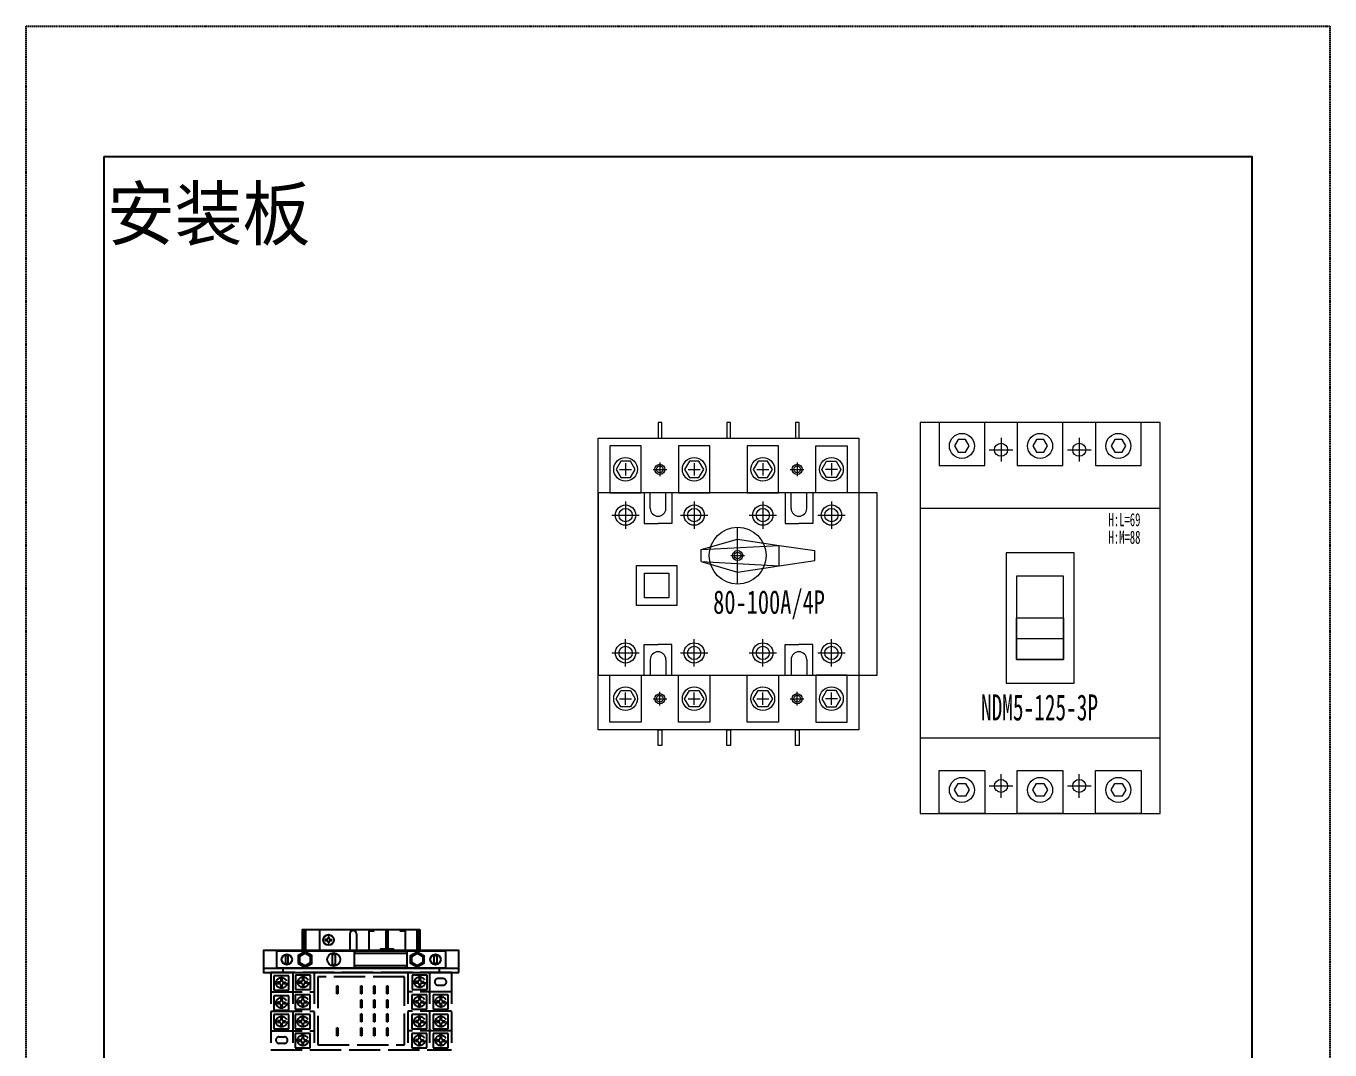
# Model space of a CAD drawing. Extents: x 315723 to 316223, y 281275 to 282075.
# Drawn here: x 315723 to 316223, y 281682 to 282075 of the extents above; entities that cross this region are included whole.
import ezdxf
from ezdxf.enums import TextEntityAlignment as Align

# ---------------------------------------------------------------- set-up
doc = ezdxf.new("R2010")
doc.units = 0
doc.header["$MEASUREMENT"] = 0
doc.linetypes.add('ACAD_ISO02W100', pattern=[15, 12, -3])
doc.linetypes.add('DASHED', pattern=[0.75, 0.5, -0.25])
for name, color, linetype in [('DRAW', 123, 'Continuous'), ('Layer1', 7, 'Continuous'), ('布置图', 30, 'Continuous'), ('文字', 3, 'Continuous')]:
    doc.layers.add(name, color=color, linetype=linetype)
doc.layers.add('细线', color=7, linetype='Continuous', lineweight=0)
doc.styles.add('宋', font='', dxfattribs={"width": 0.7})
doc.styles.get('宋').set_extended_font_data('SimSun')

# ---------------------------------------------------------------- blocks, each defined once
blk = doc.blocks.new('Manufacturer光辉PartName隔离开关Series100ShellFrameLimitingCurrentRemarkPartTypeMinCurrent16MaxCurrent100Poles4PMinPower0MaxPower0LibType2DelFlgfalseUpdateDate')
at = {"layer": '细线', "color": 7, "transparency": 33554687}
for p, q in [((-39.47, 46.33), (-39.47, 41.67)), ((-26.31, 46.62), (-26.31, 41.38)), ((-13.16, 46.33), (-13.16, 41.67)), ((13.16, 46.33), (13.16, 41.67)), ((26.31, 46.62), (26.31, 41.38)), ((39.47, 46.33), (39.47, 41.67)), ((-41.8, 44), (-37.14, 44)), ((-28.93, 44), (-23.7, 44)), ((-15.48, 44), (-10.83, 44)), ((10.83, 44), (15.48, 44)), ((23.7, 44), (28.93, 44)), ((41.8, 44), (37.14, 44)), ((-32.3, 35), (-32.3, 23.19)), ((-30, 29), (-30, 35)), ((-24, 29), (-24, 35)), ((-21.7, 35), (-21.7, 23.19)), ((21.7, 35), (21.7, 23.19)), ((24, 29), (24, 35)), ((30, 29), (30, 35)), ((32.3, 35), (32.3, 23.19)), ((-39.47, 31.68), (-39.47, 21.2)), ((-13.16, 31.68), (-13.16, 21.2)), ((13.16, 31.68), (13.16, 21.2)), ((39.47, 31.68), (39.47, 21.2)), ((-44.71, 26.44), (-34.24, 26.44)), ((-18.39, 26.44), (-7.92, 26.44)), ((7.92, 26.44), (18.39, 26.44)), ((34.24, 26.44), (44.71, 26.44)), ((-32.3, 23.19), (-27, 23.19)), ((-21.7, 23.19), (-27, 23.19)), ((3.5, 0), (3.5, 21.82)), ((21.7, 23.19), (27, 23.19)), ((32.3, 23.19), (27, 23.19)), ((-10.49, 13.24), (3.5, 17.21)), ((3.5, 17.21), (19.47, 14.84)), ((-10.49, 13.24), (19.47, 14.84)), ((-10.49, 8.59), (-10.49, 13.24)), ((0.88, 10.91), (6.12, 10.91)), ((3.5, 8.29), (3.5, 13.53)), ((19.47, 6.98), (19.47, 14.84)), ((19.47, 14.84), (33.17, 12.8)), ((33.17, 9.02), (33.17, 12.8)), ((-10.49, 8.59), (3.5, 4.61)), ((-10.49, 8.59), (19.47, 6.98)), ((3.5, 4.61), (19.47, 6.98)), ((19.47, 6.98), (33.17, 9.02)), ((-39.47, -31.68), (-39.47, -21.2)), ((-32.3, -35), (-32.3, -23.19)), ((-32.3, -23.19), (-27, -23.19)), ((-21.7, -23.19), (-27, -23.19)), ((-21.7, -35), (-21.7, -23.19)), ((-13.16, -31.68), (-13.16, -21.2)), ((13.16, -31.68), (13.16, -21.2)), ((21.7, -35), (21.7, -23.19)), ((21.7, -23.19), (27, -23.19)), ((32.3, -23.19), (27, -23.19)), ((32.3, -35), (32.3, -23.19)), ((39.47, -31.68), (39.47, -21.2)), ((-44.71, -26.44), (-34.24, -26.44)), ((-30, -29), (-30, -35)), ((-24, -29), (-24, -35)), ((-18.39, -26.44), (-7.92, -26.44)), ((7.92, -26.44), (18.39, -26.44)), ((24, -29), (24, -35)), ((30, -29), (30, -35)), ((34.24, -26.44), (44.71, -26.44)), ((-41.8, -44), (-37.14, -44)), ((-39.47, -46.33), (-39.47, -41.67)), ((-28.93, -44), (-23.7, -44)), ((-26.31, -46.62), (-26.31, -41.38)), ((-15.48, -44), (-10.83, -44)), ((-13.16, -46.33), (-13.16, -41.67)), ((10.83, -44), (15.48, -44)), ((13.16, -46.33), (13.16, -41.67)), ((23.7, -44), (28.93, -44)), ((26.31, -46.62), (26.31, -41.38)), ((41.8, -44), (37.14, -44)), ((39.47, -46.33), (39.47, -41.67))]:
    blk.add_line(p, q, dxfattribs=at)
for points in [[(-26.99, 56), (-25.59, 56), (-25.59, 62), (-26.99, 62)], [(-0.68, 56), (0.73, 56), (0.73, 62), (-0.68, 62)], [(25.63, 56), (27.04, 56), (27.04, 62), (25.63, 62)], [(-50, 56), (50, 56), (50, -56), (-50, -56)], [(-45.47, 35), (-33.47, 35), (-33.47, 53), (-45.47, 53)], [(-19.16, 35), (-7.16, 35), (-7.16, 53), (-19.16, 53)], [(7.16, 35), (19.16, 35), (19.16, 53), (7.16, 53)], [(45.47, 35), (33.47, 35), (33.47, 53), (45.47, 53)], [(-37.64, 40.83), (-35.82, 44), (-37.64, 47.17), (-41.3, 47.17), (-43.13, 44), (-41.3, 40.83)], [(-11.33, 40.83), (-9.5, 44), (-11.33, 47.17), (-14.99, 47.17), (-16.81, 44), (-14.99, 40.83)], [(14.99, 40.83), (16.81, 44), (14.99, 47.17), (11.33, 47.17), (9.5, 44), (11.33, 40.83)], [(37.64, 40.83), (35.82, 44), (37.64, 47.17), (41.3, 47.17), (43.13, 44), (41.3, 40.83)], [(-50, -35), (57, -35), (57, 35), (-50, 35)], [(-35.25, 7.12), (-19.86, 7.12), (-19.86, -8.27), (-35.25, -8.27)], [(-32.25, 4.12), (-22.86, 4.12), (-22.86, -5.27), (-32.25, -5.27)], [(-45.47, -35), (-33.47, -35), (-33.47, -53), (-45.47, -53)], [(-19.16, -35), (-7.16, -35), (-7.16, -53), (-19.16, -53)], [(7.16, -35), (19.16, -35), (19.16, -53), (7.16, -53)], [(45.47, -35), (33.47, -35), (33.47, -53), (45.47, -53)], [(-37.64, -40.83), (-35.82, -44), (-37.64, -47.17), (-41.3, -47.17), (-43.13, -44), (-41.3, -40.83)], [(-11.33, -40.83), (-9.5, -44), (-11.33, -47.17), (-14.99, -47.17), (-16.81, -44), (-14.99, -40.83)], [(14.99, -40.83), (16.81, -44), (14.99, -47.17), (11.33, -47.17), (9.5, -44), (11.33, -40.83)], [(37.64, -40.83), (35.82, -44), (37.64, -47.17), (41.3, -47.17), (43.13, -44), (41.3, -40.83)], [(-26.99, -56), (-25.59, -56), (-25.59, -62), (-26.99, -62)], [(-0.68, -56), (0.73, -56), (0.73, -62), (-0.68, -62)], [(25.63, -56), (27.04, -56), (27.04, -62), (25.63, -62)]]:
    blk.add_lwpolyline(points, close=True, dxfattribs=at)
for centre, radius in [((-39.47, 44), 4.54), ((-26.31, 44), 1.94), ((-26.31, 44), 1.28), ((-13.16, 44), 4.54), ((13.16, 44), 4.54), ((26.31, 44), 1.94), ((26.31, 44), 1.28), ((39.47, 44), 4.54), ((-39.47, 26.44), 3.88), ((-13.16, 26.44), 3.88), ((13.16, 26.44), 3.88), ((39.47, 26.44), 3.88), ((-39.47, 26.44), 2.55), ((-13.16, 26.44), 2.55), ((13.16, 26.44), 2.55), ((39.47, 26.44), 2.55), ((3.5, 10.91), 10.91), ((3.5, 10.91), 1.94), ((3.5, 10.91), 1.28), ((-39.47, -26.44), 3.88), ((-39.47, -26.44), 2.55), ((-13.16, -26.44), 3.88), ((-13.16, -26.44), 2.55), ((13.16, -26.44), 3.88), ((13.16, -26.44), 2.55), ((39.47, -26.44), 3.88), ((39.47, -26.44), 2.55), ((-39.47, -44), 4.54), ((-13.16, -44), 4.54), ((13.16, -44), 4.54), ((39.47, -44), 4.54), ((-26.31, -44), 1.94), ((-26.31, -44), 1.28), ((26.31, -44), 1.94), ((26.31, -44), 1.28)]:
    blk.add_circle(centre, radius, dxfattribs=at)
for centre, start, end in [((-27, 29), 180, 0), ((27, 29), 180, 0), ((-27, -29), 0, 180), ((27, -29), 0, 180)]:
    blk.add_arc(centre, 3, start, end, dxfattribs=at)
at = {"layer": '细线', "color": 7, "transparency": 33554687, "insert": (-34.45, -2.42), "char_height": 9, "width": 100, "attachment_point": 1}
blk.add_mtext('\\pxqc;{\\fFangSong_GB2312|b0|i0|c134|p49;\\W0.7;80-100A/4P}', dxfattribs=at)
blk = doc.blocks.new('Manufacturer光辉PartName塑壳断路器Series125ShellFrameLimitingCurrentRemarkPartTypeMinCurrent1MaxCurrent125Poles3PMinPower0MaxPower0LibType2DelFlgfalseUpdateDate')
at = {"layer": '细线'}
for p, q in [((-15, 69.03), (-15, 59.97)), ((15, 69.03), (15, 59.97)), ((-19.53, 64.5), (-10.47, 64.5)), ((10.47, 64.5), (19.53, 64.5)), ((-15, -69.03), (-15, -59.97)), ((15, -69.03), (15, -59.97)), ((-19.53, -64.5), (-10.47, -64.5)), ((10.47, -64.5), (19.53, -64.5))]:
    blk.add_line(p, q, dxfattribs=at)
for points in [[(-46, -75), (46, -75), (46, 75), (-46, 75)], [(-38.75, 58.5), (-21.25, 58.5), (-21.25, 75), (-38.75, 75)], [(-8.75, 58.5), (8.75, 58.5), (8.75, 75), (-8.75, 75)], [(21.25, 58.5), (38.75, 58.5), (38.75, 75), (21.25, 75)], [(-46, -46), (46, -46), (46, 42), (-46, 42)], [(-13, -25), (13, -25), (13, 25), (-13, 25)], [(-9, -16), (9, -16), (9, 16), (-9, 16)], [(-9, 0), (9, 0), (9, -16), (-9, -16)], [(-9, 0), (9, 0), (9, -8), (-9, -8)], [(-38.75, -58.5), (-21.25, -58.5), (-21.25, -75), (-38.75, -75)], [(-8.75, -58.5), (8.75, -58.5), (8.75, -75), (-8.75, -75)], [(21.25, -58.5), (38.75, -58.5), (38.75, -75), (21.25, -75)]]:
    blk.add_lwpolyline(points, close=True, dxfattribs=at)
at = {"layer": '细线', "color": 7}
for points in [[(-27.19, 66), (-28.59, 68.43), (-31.41, 68.43), (-32.81, 66), (-31.41, 63.57), (-28.59, 63.57)], [(2.81, 66), (1.41, 68.43), (-1.41, 68.43), (-2.81, 66), (-1.41, 63.57), (1.41, 63.57)], [(32.81, 66), (31.41, 68.43), (28.59, 68.43), (27.19, 66), (28.59, 63.57), (31.41, 63.57)], [(-27.19, -66), (-28.59, -68.43), (-31.41, -68.43), (-32.81, -66), (-31.41, -63.57), (-28.59, -63.57)], [(2.81, -66), (1.41, -68.43), (-1.41, -68.43), (-2.81, -66), (-1.41, -63.57), (1.41, -63.57)], [(32.81, -66), (31.41, -68.43), (28.59, -68.43), (27.19, -66), (28.59, -63.57), (31.41, -63.57)]]:
    blk.add_lwpolyline(points, close=True, dxfattribs=at)
for centre in [(-30, 66), (0, 66), (30, 66), (-30, -66), (0, -66), (30, -66)]:
    blk.add_circle(centre, 4.8, dxfattribs=at)
at = {"layer": '细线'}
for centre in [(-15, 64.5), (15, 64.5), (-15, -64.5), (15, -64.5)]:
    blk.add_circle(centre, 2.5, dxfattribs=at)
at = {"layer": '细线', "color": 7, "attachment_point": 1, "style": '宋'}
for s, insert, char_height, width in [('\\pxql;{\\fFangSong_GB2312|b0|i0|c134|p49;\\W0.6;H:L=69}', (26.23, 40.19), 5, 16.7991), ('\\pxql;{\\fFangSong_GB2312|b0|i0|c134|p49;\\W0.6;H:M=88}', (26.23, 33.45), 5, 16.7991), ('\\pxql;{\\fFangSong_GB2312|b0|i0|c134|p49;\\W0.6;NDM5-125-3P}', (-22.68, -29.34), 10, 49.2649)]:
    blk.add_mtext(s, dxfattribs=dict(at, insert=insert, char_height=char_height, width=width))
blk = doc.blocks.new('6037385821c72c45f-375e-40a5-adef-690652190feb')
for points in [[(4.76, 158.57), (4.76, 159.17), (3.01, 159.17), (3.01, 158.57)], [(9.62, 151.72), (10.28, 151.72), (10.28, 159.17), (9.62, 159.17)], [(15.15, 159.17), (15.15, 158.57), (16.9, 158.57), (16.9, 159.17)], [(7.5, 151.72), (7.5, 151.17), (12.4, 151.17), (12.4, 151.72)]]:
    blk.add_hatch(color=7).paths.add_polyline_path(points)
at = {"color": 0}
for p, q in [((-21.91, 159.17), (-21.91, 151.17)), ((-21.31, 159.17), (-21.31, 151.17)), ((-16.02, 159.17), (-16.02, 151.17)), ((-4.35, 157.47), (-4.35, 151.17)), ((-1.78, 157.47), (-1.78, 151.17)), ((21.33, 159.17), (21.33, 151.17)), ((21.92, 159.17), (21.92, 151.17))]:
    blk.add_line(p, q, dxfattribs=at)
at = {"color": 0, "elevation": 0}
for points in [[(22.5, 159.17), (22.5, 151.17), (-22.5, 151.17), (-22.5, 159.17)], [(16.9, 159.17), (16.9, 151.17), (3.01, 151.17), (3.01, 159.17)], [(4.76, 159.17), (4.76, 158.57), (3.01, 158.57), (3.01, 159.17)], [(10.28, 159.17), (10.28, 151.72), (9.62, 151.72), (9.62, 159.17)], [(16.9, 159.17), (16.9, 158.57), (15.15, 158.57), (15.15, 159.17)], [(12.4, 151.72), (12.4, 151.17), (7.5, 151.17), (7.5, 151.72)]]:
    blk.add_lwpolyline(points, close=True, dxfattribs=at)
at = {"color": 0}
blk.add_arc((-3.07, 157.47), 1.28, 0, 180, dxfattribs=at)
at = {"layer": 'DRAW', "color": 7, "ltscale": 0.3, "elevation": 0}
for points in [[(37.5, 142.67), (37.5, 151.17), (-37.5, 151.17), (-37.5, 142.67)], [(-2.5, 144.42), (-2.5, 150.92), (-32.5, 150.92), (-32.5, 144.42)], [(-24.1, 146.17), (-21.5, 144.67), (-18.9, 146.17), (-18.9, 149.17), (-21.5, 150.67), (-24.1, 149.17)], [(-23.6, 146.46), (-21.5, 145.25), (-19.4, 146.46), (-19.4, 148.88), (-21.5, 150.09), (-23.6, 148.88)], [(17.5, 150.12), (17.5, 150.92), (-2.5, 150.92), (-2.5, 150.12)], [(32.5, 144.42), (32.5, 150.92), (17.5, 150.92), (17.5, 144.42)], [(24.1, 146.17), (21.5, 144.67), (18.9, 146.17), (18.9, 149.17), (21.5, 150.67), (24.1, 149.17)], [(23.6, 146.46), (21.5, 145.25), (19.4, 146.46), (19.4, 148.88), (21.5, 150.09), (23.6, 148.88)], [(-28, 146.17), (-28, 149.17), (-29, 149.17), (-29, 146.17)], [(-9.88, 145.79), (-9.88, 149.54), (-11.12, 149.54), (-11.12, 145.79)], [(17.5, 144.42), (17.5, 145.22), (-2.5, 145.22), (-2.5, 144.42)], [(28, 146.17), (28, 149.17), (29, 149.17), (29, 146.17)], [(37.5, 142.67), (37.5, 144.17), (-37.5, 144.17), (-37.5, 142.67)], [(30, 142.67), (30, 144.17), (-30, 144.17), (-30, 142.67)]]:
    blk.add_lwpolyline(points, close=True, dxfattribs=at)
at = {"layer": 'DRAW', "color": 7, "ltscale": 0.3}
for centre, radius in [((-10.5, 147.67), 2.5), ((-28.5, 147.67), 2), ((28.5, 147.67), 2)]:
    blk.add_circle(centre, radius, dxfattribs=at)
at = {"layer": 'Layer1', "color": 7, "lineweight": -3, "ltscale": 50}
blk.add_circle((-12.5, 155.17), 2.03, dxfattribs=at)
at = {"layer": '文字', "color": 7, "linetype": 'ACAD_ISO02W100'}
for p, q in [((-13.2, 155.35), (-13.75, 155.35)), ((-13.75, 155.35), (-13.75, 154.96)), ((-12.69, 156.37), (-12.69, 155.86)), ((-12.3, 156.37), (-12.69, 156.37)), ((-12.3, 155.86), (-12.3, 156.37)), ((-11.79, 155.35), (-11.27, 155.35)), ((-11.27, 154.96), (-11.27, 155.35)), ((-13.75, 154.96), (-13.2, 154.96)), ((-12.69, 154.45), (-12.69, 153.9)), ((-12.69, 153.9), (-12.3, 153.9)), ((-12.3, 153.9), (-12.3, 154.45)), ((-11.79, 154.96), (-11.27, 154.96))]:
    blk.add_line(p, q, dxfattribs=at)
at = {"layer": '文字', "color": 0, "linetype": 'ACAD_ISO02W100'}
for p, q in [((34.65, 142.67), (-34.65, 142.67)), ((-34.65, 142.67), (-34.65, 112.97)), ((-34.65, 142.67), (-34.65, 112.97)), ((-30.81, 140.19), (-30.81, 139.55)), ((-30.32, 140.19), (-30.81, 140.19)), ((-30.32, 139.55), (-30.32, 140.19)), ((-26.18, 142.67), (-26.18, 112.97)), ((-22.46, 140.46), (-22.46, 139.82)), ((-21.97, 140.46), (-22.46, 140.46)), ((-21.97, 139.82), (-21.97, 140.46)), ((-17.96, 142.67), (-17.96, 112.97)), ((17.96, 142.67), (17.96, 112.97)), ((22.22, 140.46), (22.22, 139.82)), ((22.71, 140.46), (22.22, 140.46)), ((22.71, 139.82), (22.71, 140.46)), ((26.18, 142.67), (26.18, 112.97)), ((34.65, 142.67), (34.65, 112.97)), ((-34.65, 135.3), (-17.96, 135.3)), ((-31.45, 138.92), (-32.13, 138.92)), ((-32.13, 138.92), (-32.13, 138.42)), ((-32.13, 138.42), (-31.45, 138.42)), ((-30.81, 137.79), (-30.81, 137.1)), ((-30.81, 137.1), (-30.32, 137.1)), ((-30.32, 138.92), (-30.32, 138.92)), ((-30.32, 137.1), (-30.32, 137.79)), ((-29.68, 138.92), (-29.04, 138.92)), ((-29.68, 138.42), (-29.04, 138.42)), ((-29.04, 138.42), (-29.04, 138.92)), ((-23.1, 139.19), (-23.78, 139.19)), ((-23.78, 139.19), (-23.78, 138.7)), ((-23.78, 138.7), (-23.1, 138.7)), ((-22.46, 138.06), (-22.46, 137.37)), ((-22.46, 137.37), (-21.97, 137.37)), ((-21.97, 139.19), (-21.97, 139.19)), ((-21.97, 137.37), (-21.97, 138.06)), ((-21.34, 139.19), (-20.69, 139.19)), ((-21.34, 138.7), (-20.69, 138.7)), ((-20.69, 138.7), (-20.69, 139.19)), ((34.65, 135.3), (17.96, 135.3)), ((21.58, 139.19), (20.9, 139.19)), ((20.9, 139.19), (20.9, 138.7)), ((20.9, 138.7), (21.58, 138.7)), ((22.22, 138.06), (22.22, 137.37)), ((22.22, 137.37), (22.71, 137.37)), ((22.71, 139.19), (22.71, 139.19)), ((22.71, 137.37), (22.71, 138.06)), ((23.35, 139.19), (23.99, 139.19)), ((23.35, 138.7), (23.99, 138.7)), ((23.99, 138.7), (23.99, 139.19)), ((-31.45, 131.28), (-32.13, 131.28)), ((-32.13, 131.28), (-32.13, 130.79)), ((-32.13, 130.79), (-31.45, 130.79)), ((-30.81, 132.55), (-30.81, 131.91)), ((-30.32, 132.55), (-30.81, 132.55)), ((-30.81, 130.15), (-30.81, 129.46)), ((-30.32, 131.91), (-30.32, 132.55)), ((-30.32, 131.28), (-30.32, 131.28)), ((-30.32, 129.46), (-30.32, 130.15)), ((-29.68, 131.28), (-29.04, 131.28)), ((-29.68, 130.79), (-29.04, 130.79)), ((-29.04, 130.79), (-29.04, 131.28)), ((-23.22, 131.7), (-23.9, 131.7)), ((-23.9, 131.7), (-23.9, 131.21)), ((-23.9, 131.21), (-23.22, 131.21)), ((-22.58, 132.98), (-22.58, 132.34)), ((-22.09, 132.98), (-22.58, 132.98)), ((-22.58, 130.57), (-22.58, 129.89)), ((-22.09, 132.34), (-22.09, 132.98)), ((-22.09, 131.7), (-22.09, 131.7)), ((-22.09, 129.89), (-22.09, 130.57)), ((-21.45, 131.7), (-20.81, 131.7)), ((-21.45, 131.21), (-20.81, 131.21)), ((-20.81, 131.21), (-20.81, 131.7)), ((21.46, 131.7), (20.78, 131.7)), ((20.78, 131.7), (20.78, 131.21)), ((20.78, 131.21), (21.46, 131.21)), ((22.1, 132.98), (22.1, 132.34)), ((22.59, 132.98), (22.1, 132.98)), ((22.1, 130.57), (22.1, 129.89)), ((22.59, 132.34), (22.59, 132.98)), ((22.59, 131.7), (22.59, 131.7)), ((22.59, 129.89), (22.59, 130.57)), ((23.23, 131.7), (23.87, 131.7)), ((23.23, 131.21), (23.87, 131.21)), ((23.87, 131.21), (23.87, 131.7)), ((29.69, 131.7), (29.01, 131.7)), ((29.01, 131.7), (29.01, 131.21)), ((29.01, 131.21), (29.69, 131.21)), ((30.33, 132.98), (30.33, 132.34)), ((30.82, 132.98), (30.33, 132.98)), ((30.33, 130.57), (30.33, 129.89)), ((30.82, 132.34), (30.82, 132.98)), ((30.82, 131.7), (30.82, 131.7)), ((30.82, 129.89), (30.82, 130.57)), ((31.45, 131.7), (32.1, 131.7)), ((31.45, 131.21), (32.1, 131.21)), ((32.1, 131.21), (32.1, 131.7)), ((-34.65, 127.82), (-17.96, 127.82)), ((-30.81, 129.46), (-30.32, 129.46)), ((-30.81, 125.34), (-30.81, 124.7)), ((-30.32, 125.34), (-30.81, 125.34)), ((-30.32, 124.7), (-30.32, 125.34)), ((-22.58, 129.89), (-22.09, 129.89)), ((-22.58, 125.34), (-22.58, 124.7)), ((-22.09, 125.34), (-22.58, 125.34)), ((-22.09, 124.7), (-22.09, 125.34)), ((34.65, 127.82), (17.96, 127.82)), ((22.1, 129.89), (22.59, 129.89)), ((22.1, 125.34), (22.1, 124.7)), ((22.59, 125.34), (22.1, 125.34)), ((22.59, 124.7), (22.59, 125.34)), ((30.33, 129.89), (30.82, 129.89)), ((30.33, 125.34), (30.33, 124.7)), ((30.82, 125.34), (30.33, 125.34)), ((30.82, 124.7), (30.82, 125.34)), ((-34.65, 120.33), (-17.96, 120.33)), ((-31.45, 124.07), (-32.13, 124.07)), ((-32.13, 124.07), (-32.13, 123.57)), ((-32.13, 123.57), (-31.45, 123.57)), ((-30.81, 122.94), (-30.81, 122.25)), ((-30.81, 122.25), (-30.32, 122.25)), ((-30.32, 124.07), (-30.32, 124.07)), ((-30.32, 122.25), (-30.32, 122.94)), ((-29.68, 124.07), (-29.04, 124.07)), ((-29.68, 123.57), (-29.04, 123.57)), ((-29.04, 123.57), (-29.04, 124.07)), ((-23.22, 124.07), (-23.9, 124.07)), ((-23.9, 124.07), (-23.9, 123.57)), ((-23.9, 123.57), (-23.22, 123.57)), ((-22.58, 122.94), (-22.58, 122.25)), ((-22.58, 122.25), (-22.09, 122.25)), ((-22.09, 124.07), (-22.09, 124.07)), ((-22.09, 122.25), (-22.09, 122.94)), ((-21.45, 124.07), (-20.81, 124.07)), ((-21.45, 123.57), (-20.81, 123.57)), ((-20.81, 123.57), (-20.81, 124.07)), ((34.65, 120.33), (17.96, 120.33)), ((21.46, 124.07), (20.78, 124.07)), ((20.78, 124.07), (20.78, 123.57)), ((20.78, 123.57), (21.46, 123.57)), ((22.1, 122.94), (22.1, 122.25)), ((22.1, 122.25), (22.59, 122.25)), ((22.59, 124.07), (22.59, 124.07)), ((22.59, 122.25), (22.59, 122.94)), ((23.23, 124.07), (23.87, 124.07)), ((23.23, 123.57), (23.87, 123.57)), ((23.87, 123.57), (23.87, 124.07)), ((29.69, 124.07), (29.01, 124.07)), ((29.01, 124.07), (29.01, 123.57)), ((29.01, 123.57), (29.69, 123.57)), ((30.33, 122.94), (30.33, 122.25)), ((30.33, 122.25), (30.82, 122.25)), ((30.82, 124.07), (30.82, 124.07)), ((30.82, 122.25), (30.82, 122.94)), ((31.45, 124.07), (32.1, 124.07)), ((31.45, 123.57), (32.1, 123.57)), ((32.1, 123.57), (32.1, 124.07)), ((-23.22, 116.85), (-23.9, 116.85)), ((-23.9, 116.85), (-23.9, 116.36)), ((-23.9, 116.36), (-23.22, 116.36)), ((-22.58, 118.13), (-22.58, 117.49)), ((-22.09, 118.13), (-22.58, 118.13)), ((-22.58, 115.72), (-22.58, 115.04)), ((-22.58, 115.04), (-22.09, 115.04)), ((-22.09, 117.49), (-22.09, 118.13)), ((-22.09, 116.85), (-22.09, 116.85)), ((-22.09, 115.04), (-22.09, 115.72)), ((-21.45, 116.85), (-20.81, 116.85)), ((-21.45, 116.36), (-20.81, 116.36)), ((-20.81, 116.36), (-20.81, 116.85)), ((21.46, 116.85), (20.78, 116.85)), ((20.78, 116.85), (20.78, 116.36)), ((20.78, 116.36), (21.46, 116.36)), ((22.1, 118.13), (22.1, 117.49)), ((22.59, 118.13), (22.1, 118.13)), ((22.1, 115.72), (22.1, 115.04)), ((22.1, 115.04), (22.59, 115.04)), ((22.59, 117.49), (22.59, 118.13)), ((22.59, 116.85), (22.59, 116.85)), ((22.59, 115.04), (22.59, 115.72)), ((23.23, 116.85), (23.87, 116.85)), ((23.23, 116.36), (23.87, 116.36)), ((23.87, 116.36), (23.87, 116.85)), ((29.69, 116.85), (29.01, 116.85)), ((29.01, 116.85), (29.01, 116.36)), ((29.01, 116.36), (29.69, 116.36)), ((30.33, 118.13), (30.33, 117.49)), ((30.82, 118.13), (30.33, 118.13)), ((30.33, 115.72), (30.33, 115.04)), ((30.33, 115.04), (30.82, 115.04)), ((30.82, 117.49), (30.82, 118.13)), ((30.82, 116.85), (30.82, 116.85)), ((30.82, 115.04), (30.82, 115.72)), ((31.45, 116.85), (32.1, 116.85)), ((31.45, 116.36), (32.1, 116.36)), ((32.1, 116.36), (32.1, 116.85)), ((-34.65, 112.97), (34.65, 112.97))]:
    blk.add_line(p, q, dxfattribs=at)
at = {"layer": '文字', "color": 0, "linetype": 'ACAD_ISO02W100', "elevation": 0}
for points in [[(-33.51, 141.36), (-33.51, 135.87), (-27.73, 135.87), (-27.73, 141.36)], [(-25.17, 141.64), (-25.17, 136.14), (-19.38, 136.14), (-19.38, 141.64)], [(-16.57, 141.02), (-16.55, 114.94), (16.57, 114.94), (16.57, 141.02)], [(19.51, 141.64), (19.51, 136.14), (25.3, 136.14), (25.3, 141.64)], [(-8.95, 137.57), (-8.95, 134.53), (-9.3, 134.53), (-9.3, 137.57)], [(0.28, 137.57), (0.28, 134.53), (-0.07, 134.53), (-0.07, 137.57)], [(5.24, 137.57), (5.24, 134.53), (4.89, 134.53), (4.89, 137.57)], [(10.19, 137.57), (10.19, 134.53), (9.84, 134.53), (9.84, 137.57)], [(-33.51, 133.73), (-33.51, 128.23), (-27.73, 128.23), (-27.73, 133.73)], [(-25.29, 134.15), (-25.29, 128.66), (-19.5, 128.66), (-19.5, 134.15)], [(0.28, 132.2), (0.28, 129.16), (-0.07, 129.16), (-0.07, 132.2)], [(5.24, 132.2), (5.24, 129.16), (4.89, 129.16), (4.89, 132.2)], [(10.19, 132.2), (10.19, 129.16), (9.84, 129.16), (9.84, 132.2)], [(19.39, 134.15), (19.39, 128.66), (25.18, 128.66), (25.18, 134.15)], [(27.62, 134.15), (27.62, 128.66), (33.41, 128.66), (33.41, 134.15)], [(-33.51, 126.51), (-33.51, 121.02), (-27.73, 121.02), (-27.73, 126.51)], [(-25.29, 126.51), (-25.29, 121.02), (-19.5, 121.02), (-19.5, 126.51)], [(0.28, 126.83), (0.28, 123.78), (-0.07, 123.78), (-0.07, 126.83)], [(5.24, 126.83), (5.24, 123.78), (4.89, 123.78), (4.89, 126.83)], [(10.19, 126.83), (10.19, 123.78), (9.84, 123.78), (9.84, 126.83)], [(19.39, 126.51), (19.39, 121.02), (25.18, 121.02), (25.18, 126.51)], [(27.62, 126.51), (27.62, 121.02), (33.41, 121.02), (33.41, 126.51)], [(-8.95, 121.46), (-8.95, 118.41), (-9.3, 118.41), (-9.3, 121.46)], [(0.28, 121.46), (0.28, 118.41), (-0.07, 118.41), (-0.07, 121.46)], [(5.24, 121.46), (5.24, 118.41), (4.89, 118.41), (4.89, 121.46)], [(10.19, 121.46), (10.19, 118.41), (9.84, 118.41), (9.84, 121.46)], [(-25.29, 119.3), (-25.29, 113.81), (-19.5, 113.81), (-19.5, 119.3)], [(19.39, 119.3), (19.39, 113.81), (25.18, 113.81), (25.18, 119.3)], [(27.62, 119.3), (27.62, 113.81), (33.41, 113.81), (33.41, 119.3)]]:
    blk.add_lwpolyline(points, close=True, dxfattribs=at)
for points in [[(28.19, 139.08), (28.19, 139.08, 0.414214), (29.44, 137.83), (31.44, 137.83, 0.414214), (32.69, 139.08), (32.69, 139.08, 0.414214), (31.44, 140.33), (29.44, 140.33, 0.414214)], [(-28.19, 116.75), (-28.19, 116.75, -0.414214), (-29.44, 115.49), (-31.44, 115.49, -0.414214), (-32.69, 116.75), (-32.69, 116.75, -0.414214), (-31.44, 118), (-29.44, 118, -0.414214)]]:
    blk.add_lwpolyline(points, format="xyb", close=True, dxfattribs=at)
at = {"layer": '文字', "color": 0, "linetype": 'ACAD_ISO02W100'}
for centre in [(-30.57, 138.68), (-22.22, 138.95), (22.46, 138.95), (-30.57, 131.04), (-22.34, 131.47), (22.34, 131.47), (30.57, 131.47), (-30.57, 123.83), (-22.34, 123.83), (22.34, 123.83), (30.57, 123.83), (-22.34, 116.62), (22.34, 116.62), (30.57, 116.62)]:
    blk.add_circle(centre, 2.05, dxfattribs=at)
at = {"layer": '文字', "color": 7, "linetype": 'ACAD_ISO02W100'}
for centre, start, end in [((-13.2, 155.86), 270, 0), ((-11.79, 155.86), 180, 270), ((-13.2, 154.45), 0, 90), ((-11.79, 154.45), 90, 180)]:
    blk.add_arc(centre, 0.509, start, end, dxfattribs=at)
at = {"layer": '文字', "color": 0, "linetype": 'ACAD_ISO02W100'}
for centre, start, end in [((-31.45, 139.55), 270, 0), ((-31.45, 137.79), 0, 90), ((-29.68, 139.55), 180, 270), ((-29.68, 137.79), 90, 180), ((-23.1, 139.82), 270, 0), ((-23.1, 138.06), 0, 90), ((-21.34, 139.82), 180, 270), ((-21.34, 138.06), 90, 180), ((21.58, 139.82), 270, 0), ((21.58, 138.06), 0, 90), ((23.35, 139.82), 180, 270), ((23.35, 138.06), 90, 180), ((-31.45, 131.91), 270, 0), ((-31.45, 130.15), 0, 90), ((-29.68, 131.91), 180, 270), ((-29.68, 130.15), 90, 180), ((-23.22, 132.34), 270, 0), ((-23.22, 130.57), 0, 90), ((-21.45, 132.34), 180, 270), ((-21.45, 130.57), 90, 180), ((21.46, 132.34), 270, 0), ((21.46, 130.57), 0, 90), ((23.23, 132.34), 180, 270), ((23.23, 130.57), 90, 180), ((29.69, 132.34), 270, 0), ((29.69, 130.57), 0, 90), ((31.45, 132.34), 180, 270), ((31.45, 130.57), 90, 180), ((-31.45, 124.7), 270, 0), ((-31.45, 122.94), 0, 90), ((-29.68, 124.7), 180, 270), ((-29.68, 122.94), 90, 180), ((-23.22, 124.7), 270, 0), ((-23.22, 122.94), 0, 90), ((-21.45, 124.7), 180, 270), ((-21.45, 122.94), 90, 180), ((21.46, 124.7), 270, 0), ((21.46, 122.94), 0, 90), ((23.23, 124.7), 180, 270), ((23.23, 122.94), 90, 180), ((29.69, 124.7), 270, 0), ((29.69, 122.94), 0, 90), ((31.45, 124.7), 180, 270), ((31.45, 122.94), 90, 180), ((-23.22, 117.49), 270, 0), ((-23.22, 115.72), 0, 90), ((-21.45, 117.49), 180, 270), ((-21.45, 115.72), 90, 180), ((21.46, 117.49), 270, 0), ((21.46, 115.72), 0, 90), ((23.23, 117.49), 180, 270), ((23.23, 115.72), 90, 180), ((29.69, 117.49), 270, 0), ((29.69, 115.72), 0, 90), ((31.45, 117.49), 180, 270), ((31.45, 115.72), 90, 180)]:
    blk.add_arc(centre, 0.637, start, end, dxfattribs=at)

msp = doc.modelspace()

# ---------------------------------------------------------------- linework, layer by layer
at = {"color": 2}
msp.add_lwpolyline([(315753.05, 282024.72), (316193.05, 282024.72), (316193.05, 281324.72), (315753.05, 281324.72)], close=True, dxfattribs=at)
at = {"layer": '布置图', "linetype": 'DASHED'}
msp.add_lwpolyline([(315723.05, 282074.72), (316223.05, 282074.72), (316223.05, 281274.72), (315723.05, 281274.72)], close=True, dxfattribs=at)

# ---------------------------------------------------------------- block references
for name, p in [('Manufacturer光辉PartName隔离开关Series100ShellFrameLimitingCurrentRemarkPartTypeMinCurrent16MaxCurrent100Poles4PMinPower0MaxPower0LibType2DelFlgfalseUpdateDate', (315992.42, 281860.63)), ('Manufacturer光辉PartName塑壳断路器Series125ShellFrameLimitingCurrentRemarkPartTypeMinCurrent1MaxCurrent125Poles3PMinPower0MaxPower0LibType2DelFlgfalseUpdateDate', (316111.92, 281847.63)), ('6037385821c72c45f-375e-40a5-adef-690652190feb', (315851.55, 281568.89))]:
    msp.add_blockref(name, p)

# ---------------------------------------------------------------- texts
at = {"color": 0}
msp.add_text('安装板', height=20, dxfattribs=at).set_placement((315754.05, 282002.72), align=Align.MIDDLE_LEFT)

doc.saveas('drawing.dxf')
